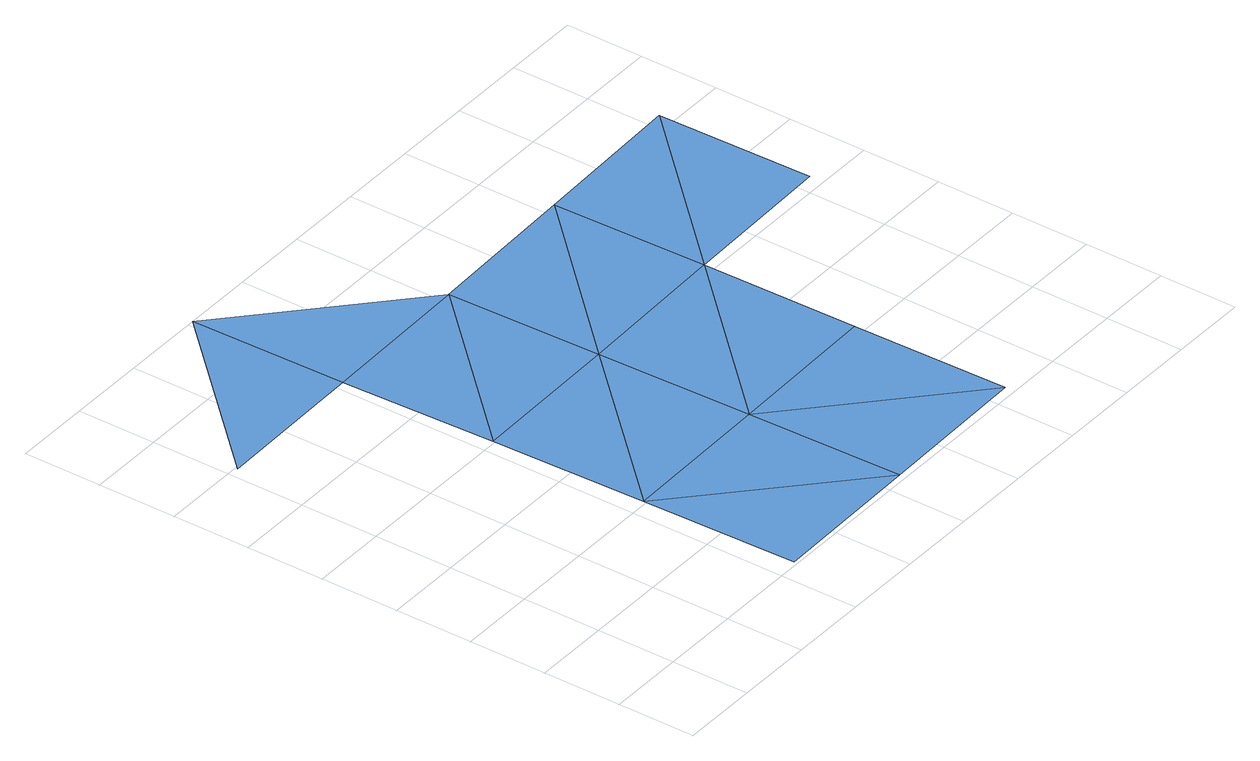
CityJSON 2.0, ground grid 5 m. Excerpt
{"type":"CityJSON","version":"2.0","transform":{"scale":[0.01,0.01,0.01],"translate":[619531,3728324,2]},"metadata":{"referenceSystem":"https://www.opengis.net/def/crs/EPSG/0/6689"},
"CityObjects":{
"waterbody1":{"type":"WaterBody","attributes":{"name":"福岡県津波浸水想定図","class":"1140","function":"2","WaterBodyTsunamiRiskAttribute.description":"1","WaterBodyTsunamiRiskAttribute.rank":"4"},"geometry":[{"type":"MultiSurface","lod":"1","boundaries":[[[0,1,2]],[[1,0,3]],[[4,3,0]],[[3,4,5]]]}]},
"waterbody2":{"type":"WaterBody","attributes":{"name":"福岡県津波浸水想定図","class":"1140","function":"2","WaterBodyTsunamiRiskAttribute.description":"1","WaterBodyTsunamiRiskAttribute.rank":"2"},"geometry":[{"type":"MultiSurface","lod":"1","boundaries":[[[6,7,8]],[[7,6,9]]]}]},
"waterbody3":{"type":"WaterBody","attributes":{"name":"福岡県津波浸水想定図","class":"1140","function":"2","WaterBodyTsunamiRiskAttribute.description":"1","WaterBodyTsunamiRiskAttribute.rank":"3"},"geometry":[{"type":"MultiSurface","lod":"1","boundaries":[[[10,11,1]],[[3,10,1]],[[11,9,6]],[[11,10,9]],[[3,12,10]],[[5,12,3]],[[9,10,13]],[[10,12,13]],[[13,12,14]],[[12,15,14]]]}]}
},
"vertices":[
[2122,21,62],[1102,1001,62],[1122,1,62],[2102,1020,62],[3121,40,68],[3102,1040,68],
[1063,3001,42],[1044,4000,39],[64,2981,42],[2064,3020,47],
[2083,2020,53],[1083,2001,53],[3082,2040,70],[3063,3039,64],[4062,3059,82],[4082,2059,81]
]}
